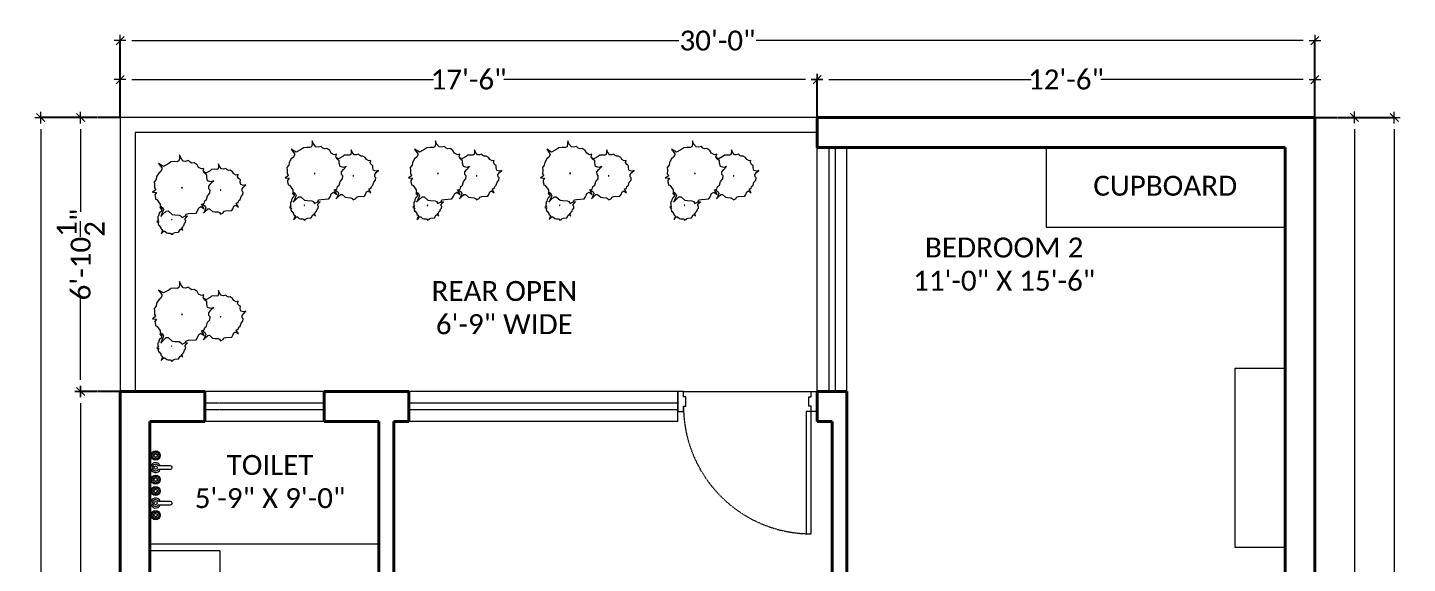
# Model space of a CAD drawing. Extents: x -454308 to 890911, y -14103 to 1343694.
# Drawn here: x 205340.2 to 205756, y 660785.9 to 660947.3 of the extents above; entities that cross this region are included whole.
import ezdxf

# ---------------------------------------------------------------- set-up
doc = ezdxf.new("R2010")
doc.units = 0
doc.header["$MEASUREMENT"] = 0
doc.header["$PDMODE"] = 32
for name, pattern in [('0', [0]), ('DOT2', [3.175, 0, -3.175]), ('HIDDEN', [9.525, 6.35, -3.175])]:
    doc.linetypes.add(name, pattern=pattern)
for name, color, linetype, lineweight in [('AR- Dim', 159, 'Continuous', 9), ('AR-DOOR', 45, 'Continuous', 9), ('AR-FUR', 11, 'Continuous', 9), ('AR-Furn', 30, 'Continuous', 9), ('AR-GLASS', 4, 'Continuous', 13), ('AR-Plants', 72, '0', 9), ('AR-TEXT', 163, 'Continuous', 9), ('AR-WALL', 1, 'Continuous', 40), ('AR-Wall 2', 13, 'Continuous', 15), ('AR-WINDOW', 5, 'Continuous', 13), ('fixture', 150, 'Continuous', 15), ('FLOOR LINE', 142, '0', 5)]:
    doc.layers.add(name, color=color, linetype=linetype, lineweight=lineweight)
doc.styles.add('AA_06.0', font='CANDARA.TTF', dxfattribs={"height": 6})
doc.dimstyles.new('AA_06.0', dxfattribs={"dimtxt": 6, "dimasz": 3.5, "dimexe": 0.18, "dimexo": 0.0625, "dimgap": 0.09, "dimtad": 0, "dimzin": 1, "dimdsep": 46, "dimlunit": 4, "dimtxsty": 'AA_06.0', "dimblk": 'DIM ARROW', "dimcen": 0.09, "dimclrd": 4, "dimclre": 256, "dimadec": 0, "dimazin": 0, "dimtfac": 1, "dimtofl": 0, "dimtmove": 0, "dimatfit": 3, "dimfxl": 1, "dimtolj": 1, "dimtzin": 0, "dimlwd": -1, "dimarcsym": 0})

# ---------------------------------------------------------------- blocks, each defined once
blk = doc.blocks.new('door 42')
at = {"lineweight": 15, "ltscale": 0.1}
blk.add_lwpolyline([(-0.75, 3), (0.75, 3), (0.75, 39.85), (-0.75, 39.85)], close=True, dxfattribs=at)
at = {"lineweight": 20, "ltscale": 0.1}
for points in [[(-2.5, 3), (-0.75, 3), (-0.75, 1.38), (0, 1.38), (0, -1.38), (-0.75, -1.38), (-0.75, -3), (-2.5, -3), (-2.5, 3)], [(39.5, 3), (37.75, 3), (37.75, 1.38), (37, 1.38), (37, -1.38), (37.75, -1.38), (37.75, -3), (39.5, -3), (39.5, 3)]]:
    blk.add_lwpolyline(points, dxfattribs=at)
at = {"linetype": 'HIDDEN', "ltscale": 0.002}
blk.add_arc((-0.75, 1.38), 38.5, 0, 87.7671, dxfattribs=at)
blk = doc.blocks.new('Faucet - Bathroom top')
for p, q in [((-4.11, 0.12), (-4.38, 0.12)), ((-3.75, 0.48), (-3.75, 0.75)), ((-3.5, 0.48), (-3.5, 0.75)), ((-3.15, 0.12), (-2.88, 0.12)), ((3.14, 0.12), (2.88, 0.12)), ((3.5, 0.48), (3.5, 0.75)), ((3.75, 0.48), (3.75, 0.75)), ((4.1, 0.12), (4.38, 0.12)), ((-4.1, -0.12), (-4.38, -0.12)), ((-3.75, -0.48), (-3.75, -0.75)), ((-3.5, -0.48), (-3.5, -0.75)), ((-3.14, -0.12), (-2.88, -0.12)), ((-0.5, -0.86), (-0.5, -4.5)), ((0.5, -4.5), (0.5, -0.86)), ((3.15, -0.12), (2.88, -0.12)), ((3.5, -0.48), (3.5, -0.75)), ((3.75, -0.48), (3.75, -0.75)), ((4.11, -0.12), (4.38, -0.12))]:
    blk.add_line(p, q)
for centre, radius in [((-3.62, 0), 1.38), ((-4.62, 0), 0.28), ((-3.62, 0), 0.5), ((-3.62, 1), 0.28), ((-2.62, 0), 0.28), ((0, 0), 0.5), ((3.62, 0), 1.38), ((2.62, 0), 0.28), ((3.62, 0), 0.5), ((3.62, 1), 0.28), ((4.62, 0), 0.28), ((-3.62, -1), 0.28), ((3.62, -1), 0.28)]:
    blk.add_circle(centre, radius)
for centre, radius, start, end in [((-3.62, 0), 1, 105.2407, 164.2093), ((-3.62, 0), 1, 16.4413, 74.0789), ((0, 0), 1.5, 289.6514, 250.3603), ((0, 0), 1, 300.3431, 239.7554), ((3.62, 0), 1, 106.12, 164.0884), ((3.62, 0), 1, 16.2342, 73.9047), ((-3.62, 0), 1, 196.2342, 253.9047), ((-3.62, 0), 1, 286.12, 344.0884), ((3.62, 0), 1, 196.4413, 254.0789), ((3.62, 0), 1, 285.2407, 344.2093), ((0, -4.5), 0.5, 180, 0)]:
    blk.add_arc(centre, radius, start, end)
blk = doc.blocks.new('flower 1')
for points in [[(6592.86, -5011.22), (6592.49, -5011.21), (6592.06, -5010.63), (6591.58, -5010.42), (6590.77, -5010.72), (6589.95, -5011.11), (6590.52, -5010.59), (6591.25, -5009.81), (6591.27, -5009.31), (6590.41, -5008.38), (6590.35, -5007.73), (6590.28, -5006.68), (6590.09, -5006.32), (6589.66, -5005.98), (6590.05, -5005.17), (6590.5, -5005.01), (6590.61, -5004.41), (6590.74, -5002.59), (6591.27, -5002.27), (6592.04, -5001.94), (6592.37, -5001.42), (6591.76, -5000.62), (6592.92, -5001.24), (6593.1, -5000.65), (6593.69, -5000.5), (6594.03, -5000.05), (6594.94, -4999.8), (6595.54, -4999.25), (6596.28, -4999.18), (6596.6, -4999.48), (6597.25, -4999.51), (6597.86, -4999.02), (6598.5, -4998.34), (6598.3, -4999.03), (6598.53, -4999.83), (6599.31, -5000.03), (6599.92, -5000.02), (6600.34, -5000.54), (6600.91, -5000.89), (6601.53, -5000.71), (6601.38, -5001.27), (6601.76, -5001.99), (6602.4, -5002.35), (6602.85, -5003.07), (6602.77, -5003.63), (6603, -5004.03), (6603.4, -5004.4), (6603.17, -5005.13), (6603.25, -5005.67), (6604.03, -5006.29), (6604.75, -5006.56), (6603.97, -5006.59), (6603.31, -5006.73), (6603.1, -5007.12), (6603.15, -5007.86), (6603.07, -5008.67), (6602.7, -5009.14), (6602.01, -5010.43), (6602.43, -5011.13)], [(6591.33, -5023.32), (6591.23, -5023.51), (6591.66, -5024.24), (6590.99, -5023.76), (6590.82, -5023.74), (6590.46, -5023.92), (6590.21, -5024.24), (6589.68, -5024.55), (6589.25, -5024.61), (6588.89, -5024.9), (6588.51, -5024.84), (6587.97, -5024.88), (6587.75, -5024.71), (6587.61, -5024.76), (6587.35, -5025.18), (6587.28, -5024.56), (6586.95, -5024.8), (6586.74, -5024.78), (6586.4, -5024.69), (6586.28, -5024.72), (6586.25, -5024.51), (6585.55, -5024), (6585.27, -5023.99), (6585, -5023.63), (6584.71, -5023.5), (6584.2, -5023.68), (6583.69, -5023.93), (6584.04, -5023.61), (6584.5, -5023.12), (6584.51, -5022.8), (6583.98, -5022.22), (6583.93, -5021.82), (6583.9, -5021.16), (6583.78, -5020.94), (6583.51, -5020.72), (6583.75, -5020.22), (6584.03, -5020.12), (6584.1, -5019.74), (6584.18, -5018.61), (6584.51, -5018.41), (6584.99, -5018.2), (6585.2, -5017.88), (6584.82, -5017.38), (6585.54, -5017.76), (6585.65, -5017.39), (6586.02, -5017.3), (6586.24, -5017.02), (6586.81, -5016.86), (6587.18, -5016.52), (6587.64, -5016.47), (6587.84, -5016.66), (6588.25, -5016.68), (6588.63, -5016.37), (6589.03, -5015.95), (6588.91, -5016.38), (6589.01, -5016.76)]]:
    blk.add_lwpolyline(points)
for points in [[(6591.22, -5010.91), (6592.66, -5011.68), (6592.88, -5010.94), (6593.62, -5010.75), (6594.05, -5010.2), (6595.19, -5009.88), (6595.94, -5009.19), (6596.86, -5009.11), (6597.26, -5009.48), (6598.07, -5009.51), (6598.83, -5008.91), (6599.64, -5008.05), (6599.39, -5008.92), (6599.67, -5009.91), (6600.65, -5010.17), (6601.41, -5010.16), (6601.94, -5010.8), (6602.65, -5011.25), (6603.42, -5011.02), (6603.23, -5011.72), (6603.71, -5012.61), (6604.51, -5013.07), (6605.07, -5013.96), (6604.97, -5014.67), (6605.26, -5015.17), (6605.76, -5015.63), (6605.47, -5016.54), (6605.58, -5017.22), (6606.55, -5017.99), (6607.45, -5018.33), (6606.48, -5018.36), (6605.65, -5018.54), (6605.39, -5019.03), (6605.45, -5019.96), (6605.35, -5020.97), (6604.89, -5021.56), (6604.03, -5023.17), (6604.9, -5024.65), (6603.55, -5023.68), (6603.21, -5023.65), (6602.5, -5024), (6602, -5024.63), (6600.94, -5025.26), (6600.07, -5025.39), (6599.35, -5025.95), (6598.61, -5025.84), (6597.51, -5025.91), (6597.07, -5025.58), (6596.79, -5025.68), (6596.28, -5026.52), (6596.13, -5025.28), (6595.48, -5025.77), (6595.05, -5025.73), (6594.38, -5025.54), (6594.14, -5025.6), (6594.07, -5025.17), (6592.68, -5024.16), (6592.12, -5024.15), (6591.58, -5023.42), (6590.99, -5023.15), (6589.98, -5023.53), (6588.95, -5024.02), (6589.66, -5023.37), (6590.57, -5022.4), (6590.6, -5021.77), (6589.53, -5020.61), (6589.44, -5019.8), (6589.37, -5018.48), (6589.13, -5018.03), (6588.59, -5017.6), (6589.07, -5016.59), (6589.64, -5016.39), (6589.78, -5015.64), (6589.94, -5013.37), (6590.6, -5012.97), (6591.56, -5012.55), (6591.97, -5011.91)], [(6596.81, -5005.89), (6597.02, -5005.91), (6596.84, -5006.1)], [(6597.52, -5017.5), (6597.78, -5017.52), (6597.56, -5017.76)], [(6587.97, -5020.67), (6588.1, -5020.68), (6587.99, -5020.8)]]:
    blk.add_lwpolyline(points, close=True)
blk = doc.blocks.new('DIM ARROW')
at = {"color": 3, "ltscale": 0.1}
for p, q in [((-0.5, 0), (0.5, 0)), ((-0.35, -0.35), (0.35, 0.35)), ((0, 0.5), (0, -0.5))]:
    blk.add_line(p, q, dxfattribs=at)
blk = doc.blocks.new('*D529')
at = {"layer": 'AR- Dim', "linetype": 'DOT2', "lineweight": -2, "ltscale": 0.00125}
for p, q in [((205368.03, 660837.69), (205356.01, 660837.69)), ((205368.03, 660140.19), (205356.01, 660140.19))]:
    blk.add_line(p, q, dxfattribs=at)
at = {"layer": 'AR- Dim', "color": 4, "ltscale": 0.00125}
for p, q in [((205356.19, 660834.19), (205356.19, 660501.49)), ((205356.19, 660143.69), (205356.19, 660476.39))]:
    blk.add_line(p, q, dxfattribs=at)
at = {"layer": 'DEFPOINTS', "color": 0, "lineweight": 30, "ltscale": 0.00125}
for p in [(205356.19, 660837.69), (205368.09, 660837.69), (205368.09, 660140.19)]:
    blk.add_point(p, dxfattribs=at)
at = {"layer": 'AR- Dim', "color": 4, "ltscale": 0.00125, "xscale": 3.5, "yscale": 3.5, "zscale": 3.5}
for p, rotation in [((205356.19, 660837.69), 90), ((205356.19, 660140.19), 270)]:
    blk.add_blockref('DIM ARROW', p, dxfattribs=dict(at, rotation=rotation))
at = {"layer": 'AR- Dim', "color": 0, "ltscale": 0.00125, "insert": (205356.19, 660488.94), "char_height": 6, "attachment_point": 5, "rotation": 90, "style": 'AA_06.0'}
blk.add_mtext('\\A1;58\'-1{\\H1.000000x;\\S1/2;}"', dxfattribs=at)
blk = doc.blocks.new('*D530')
at = {"layer": 'AR- Dim', "linetype": 'DOT2', "lineweight": -2, "ltscale": 0.00125}
for p, q in [((205368.03, 660920.19), (205356.01, 660920.19)), ((205368.03, 660837.69), (205356.01, 660837.69))]:
    blk.add_line(p, q, dxfattribs=at)
at = {"layer": 'AR- Dim', "color": 4, "ltscale": 0.00125}
for p, q in [((205356.19, 660916.69), (205356.19, 660891.77)), ((205356.19, 660841.19), (205356.19, 660866.1))]:
    blk.add_line(p, q, dxfattribs=at)
at = {"layer": 'DEFPOINTS', "color": 0, "lineweight": 30, "ltscale": 0.00125}
for p in [(205356.19, 660920.19), (205368.09, 660920.19), (205368.09, 660837.69)]:
    blk.add_point(p, dxfattribs=at)
at = {"layer": 'AR- Dim', "color": 4, "ltscale": 0.00125, "xscale": 3.5, "yscale": 3.5, "zscale": 3.5}
for p, rotation in [((205356.19, 660920.19), 90), ((205356.19, 660837.69), 270)]:
    blk.add_blockref('DIM ARROW', p, dxfattribs=dict(at, rotation=rotation))
at = {"layer": 'AR- Dim', "color": 0, "ltscale": 0.00125, "insert": (205356.19, 660878.94), "char_height": 6, "attachment_point": 5, "rotation": 90, "style": 'AA_06.0'}
blk.add_mtext('\\A1;6\'-10{\\H1.000000x;\\S1/2;}"', dxfattribs=at)
blk = doc.blocks.new('*D531')
at = {"layer": 'AR- Dim', "linetype": 'DOT2', "lineweight": -2, "ltscale": 0.00125}
for p, q in [((205356.13, 660920.19), (205343.98, 660920.19)), ((205356.13, 660020.19), (205343.98, 660020.19))]:
    blk.add_line(p, q, dxfattribs=at)
at = {"layer": 'AR- Dim', "color": 4, "ltscale": 0.00125}
for p, q in [((205344.16, 660916.69), (205344.16, 660481.43)), ((205344.16, 660023.69), (205344.16, 660458.94))]:
    blk.add_line(p, q, dxfattribs=at)
at = {"layer": 'DEFPOINTS', "color": 0, "lineweight": 30, "ltscale": 0.00125}
for p in [(205356.19, 660920.19), (205344.16, 660020.19), (205356.19, 660020.19)]:
    blk.add_point(p, dxfattribs=at)
at = {"layer": 'AR- Dim', "color": 4, "ltscale": 0.00125, "xscale": 3.5, "yscale": 3.5, "zscale": 3.5}
for p, rotation in [((205344.16, 660920.19), 90), ((205344.16, 660020.19), 270)]:
    blk.add_blockref('DIM ARROW', p, dxfattribs=dict(at, rotation=rotation))
at = {"layer": 'AR- Dim', "color": 0, "ltscale": 0.00125, "insert": (205344.16, 660470.19), "char_height": 6, "attachment_point": 5, "rotation": 90, "style": 'AA_06.0'}
blk.add_mtext('\\A1;75\'-0"', dxfattribs=at)
blk = doc.blocks.new('*D532')
at = {"layer": 'AR- Dim', "linetype": 'DOT2', "lineweight": -2, "ltscale": 0.00125}
for p, q in [((205368.09, 660920.25), (205368.09, 660931.81)), ((205578.09, 660920.25), (205578.09, 660931.81))]:
    blk.add_line(p, q, dxfattribs=at)
at = {"layer": 'AR- Dim', "color": 4, "ltscale": 0.00125}
for p, q in [((205371.59, 660931.63), (205462.5, 660931.63)), ((205574.59, 660931.63), (205483.68, 660931.63))]:
    blk.add_line(p, q, dxfattribs=at)
at = {"layer": 'DEFPOINTS', "color": 0, "lineweight": 30, "ltscale": 0.00125}
for p in [(205578.09, 660931.63), (205368.09, 660920.19), (205578.09, 660920.19)]:
    blk.add_point(p, dxfattribs=at)
at = {"layer": 'AR- Dim', "color": 4, "ltscale": 0.00125, "xscale": 3.5, "yscale": 3.5, "zscale": 3.5, "rotation": 180}
blk.add_blockref('DIM ARROW', (205368.09, 660931.63), dxfattribs=at)
at = {"layer": 'AR- Dim', "color": 4, "ltscale": 0.00125, "xscale": 3.5, "yscale": 3.5, "zscale": 3.5}
blk.add_blockref('DIM ARROW', (205578.09, 660931.63), dxfattribs=at)
at = {"layer": 'AR- Dim', "color": 0, "ltscale": 0.00125, "insert": (205473.09, 660931.63), "char_height": 6, "attachment_point": 5, "style": 'AA_06.0'}
blk.add_mtext('\\A1;17\'-6"', dxfattribs=at)
blk = doc.blocks.new('*D533')
at = {"layer": 'AR- Dim', "linetype": 'DOT2', "lineweight": -2, "ltscale": 0.00125}
for p, q in [((205578.09, 660920.25), (205578.09, 660931.81)), ((205728.09, 660920.25), (205728.09, 660931.81))]:
    blk.add_line(p, q, dxfattribs=at)
at = {"layer": 'AR- Dim', "color": 4, "ltscale": 0.00125}
for p, q in [((205581.59, 660931.63), (205642.55, 660931.63)), ((205724.59, 660931.63), (205663.63, 660931.63))]:
    blk.add_line(p, q, dxfattribs=at)
at = {"layer": 'DEFPOINTS', "color": 0, "lineweight": 30, "ltscale": 0.00125}
for p in [(205728.09, 660931.63), (205578.09, 660920.19), (205728.09, 660920.19)]:
    blk.add_point(p, dxfattribs=at)
at = {"layer": 'AR- Dim', "color": 4, "ltscale": 0.00125, "xscale": 3.5, "yscale": 3.5, "zscale": 3.5, "rotation": 180}
blk.add_blockref('DIM ARROW', (205578.09, 660931.63), dxfattribs=at)
at = {"layer": 'AR- Dim', "color": 4, "ltscale": 0.00125, "xscale": 3.5, "yscale": 3.5, "zscale": 3.5}
blk.add_blockref('DIM ARROW', (205728.09, 660931.63), dxfattribs=at)
at = {"layer": 'AR- Dim', "color": 0, "ltscale": 0.00125, "insert": (205653.09, 660931.63), "char_height": 6, "attachment_point": 5, "style": 'AA_06.0'}
blk.add_mtext('\\A1;12\'-6"', dxfattribs=at)
blk = doc.blocks.new('*D534')
at = {"layer": 'AR- Dim', "linetype": 'DOT2', "lineweight": -2, "ltscale": 0.00125}
for p, q in [((205368.09, 660931.69), (205368.09, 660943.54)), ((205728.09, 660931.69), (205728.09, 660943.54))]:
    blk.add_line(p, q, dxfattribs=at)
at = {"layer": 'AR- Dim', "color": 4, "ltscale": 0.00125}
for p, q in [((205371.59, 660943.36), (205536.48, 660943.36)), ((205724.59, 660943.36), (205559.7, 660943.36))]:
    blk.add_line(p, q, dxfattribs=at)
at = {"layer": 'DEFPOINTS', "color": 0, "lineweight": 30, "ltscale": 0.00125}
for p in [(205728.09, 660943.36), (205368.09, 660931.63), (205728.09, 660931.63)]:
    blk.add_point(p, dxfattribs=at)
at = {"layer": 'AR- Dim', "color": 4, "ltscale": 0.00125, "xscale": 3.5, "yscale": 3.5, "zscale": 3.5, "rotation": 180}
blk.add_blockref('DIM ARROW', (205368.09, 660943.36), dxfattribs=at)
at = {"layer": 'AR- Dim', "color": 4, "ltscale": 0.00125, "xscale": 3.5, "yscale": 3.5, "zscale": 3.5}
blk.add_blockref('DIM ARROW', (205728.09, 660943.36), dxfattribs=at)
at = {"layer": 'AR- Dim', "color": 0, "ltscale": 0.00125, "insert": (205548.09, 660943.36), "char_height": 6, "attachment_point": 5, "style": 'AA_06.0'}
blk.add_mtext('\\A1;30\'-0"', dxfattribs=at)
blk = doc.blocks.new('*D536')
at = {"layer": 'AR- Dim', "linetype": 'DOT2', "lineweight": -2, "ltscale": 0.00125}
for p, q in [((205728.15, 660920.25), (205740.17, 660920.25)), ((205728.15, 660281.19), (205740.17, 660281.19))]:
    blk.add_line(p, q, dxfattribs=at)
at = {"layer": 'AR- Dim', "color": 4, "ltscale": 0.00125}
for p, q in [((205739.99, 660916.75), (205739.99, 660611.61)), ((205739.99, 660284.69), (205739.99, 660589.82))]:
    blk.add_line(p, q, dxfattribs=at)
at = {"layer": 'DEFPOINTS', "color": 0, "lineweight": 30, "ltscale": 0.00125}
for p in [(205728.09, 660920.25), (205739.99, 660920.25), (205728.09, 660281.19)]:
    blk.add_point(p, dxfattribs=at)
at = {"layer": 'AR- Dim', "color": 4, "ltscale": 0.00125, "xscale": 3.5, "yscale": 3.5, "zscale": 3.5}
for p, rotation in [((205739.99, 660920.25), 90), ((205739.99, 660281.19), 270)]:
    blk.add_blockref('DIM ARROW', p, dxfattribs=dict(at, rotation=rotation))
at = {"layer": 'AR- Dim', "color": 0, "ltscale": 0.00125, "insert": (205739.99, 660600.72), "char_height": 6, "attachment_point": 5, "rotation": 90, "style": 'AA_06.0'}
blk.add_mtext('\\A1;53\'-3"', dxfattribs=at)
blk = doc.blocks.new('*D537')
at = {"layer": 'AR- Dim', "linetype": 'DOT2', "lineweight": -2, "ltscale": 0.00125}
for p, q in [((205740.05, 660920.19), (205752.2, 660920.19)), ((205740.05, 660020.19), (205752.2, 660020.19))]:
    blk.add_line(p, q, dxfattribs=at)
at = {"layer": 'AR- Dim', "color": 4, "ltscale": 0.00125}
for p, q in [((205752.02, 660916.69), (205752.02, 660481.43)), ((205752.02, 660023.69), (205752.02, 660458.94))]:
    blk.add_line(p, q, dxfattribs=at)
at = {"layer": 'DEFPOINTS', "color": 0, "lineweight": 30, "ltscale": 0.00125}
for p in [(205739.99, 660920.19), (205739.99, 660020.19), (205752.02, 660020.19)]:
    blk.add_point(p, dxfattribs=at)
at = {"layer": 'AR- Dim', "color": 4, "ltscale": 0.00125, "xscale": 3.5, "yscale": 3.5, "zscale": 3.5}
for p, rotation in [((205752.02, 660920.19), 90), ((205752.02, 660020.19), 270)]:
    blk.add_blockref('DIM ARROW', p, dxfattribs=dict(at, rotation=rotation))
at = {"layer": 'AR- Dim', "color": 0, "ltscale": 0.00125, "insert": (205752.02, 660470.19), "char_height": 6, "attachment_point": 5, "rotation": 90, "style": 'AA_06.0'}
blk.add_mtext('\\A1;75\'-0"', dxfattribs=at)

msp = doc.modelspace()

# ---------------------------------------------------------------- linework, layer by layer
at = {"layer": 'AR-FUR'}
msp.add_lwpolyline([(205704.09, 660790.706), (205704.09, 660844.706), (205719.09, 660844.706), (205719.09, 660790.706)], close=True, dxfattribs=at)
at = {"layer": 'AR-Furn', "ltscale": 0.1}
for p, q in [((205647.09, 660911.187), (205647.09, 660887.187)), ((205647.09, 660887.187), (205719.09, 660887.187))]:
    msp.add_line(p, q, dxfattribs=at)
at = {"layer": 'AR-GLASS', "ltscale": 0.1}
for p, q in [((205581.59, 660911.187), (205581.59, 660837.687)), ((205583.59, 660911.187), (205583.59, 660837.687)), ((205536.09, 660834.187), (205455.09, 660834.187)), ((205536.09, 660832.187), (205455.09, 660832.187))]:
    msp.add_line(p, q, dxfattribs=at)
at = {"layer": 'AR-GLASS', "linetype": 'HIDDEN', "ltscale": 0.00125}
for p, q in [((205429.59, 660834.187), (205393.59, 660834.187)), ((205429.59, 660832.187), (205393.59, 660832.187))]:
    msp.add_line(p, q, dxfattribs=at)
at = {"layer": 'AR-WALL', "ltscale": 3}
for p, q in [((205578.09, 660920.187), (205728.09, 660920.187)), ((205578.09, 660920.187), (205578.09, 660911.187)), ((205728.09, 660920.187), (205728.09, 660281.187)), ((205587.09, 660911.187), (205578.09, 660911.187)), ((205587.09, 660911.187), (205719.09, 660911.187)), ((205719.09, 660911.187), (205719.09, 660725.187)), ((205368.09, 660140.187), (205368.09, 660837.687)), ((205578.09, 660828.687), (205578.09, 660837.687)), ((205578.09, 660837.687), (205587.09, 660837.687)), ((205587.09, 660725.187), (205587.09, 660837.687)), ((205578.09, 660828.687), (205582.59, 660828.687)), ((205582.59, 660669.687), (205582.59, 660828.687))]:
    msp.add_line(p, q, dxfattribs=at)
at = {"layer": 'AR-WALL', "ltscale": 0.1}
for p, q in [((205393.59, 660837.687), (205368.09, 660837.687)), ((205393.59, 660828.687), (205393.59, 660837.687)), ((205455.09, 660837.687), (205429.59, 660837.687)), ((205429.59, 660828.687), (205429.59, 660837.687)), ((205455.09, 660837.687), (205455.09, 660828.687)), ((205393.59, 660828.687), (205377.09, 660828.687)), ((205377.09, 660828.687), (205377.09, 660720.687)), ((205446.09, 660828.687), (205429.59, 660828.687)), ((205446.09, 660828.687), (205446.09, 660720.687)), ((205455.09, 660828.687), (205450.59, 660828.687)), ((205450.59, 660828.687), (205450.59, 660690.687))]:
    msp.add_line(p, q, dxfattribs=at)
at = {"layer": 'AR-Wall 2', "ltscale": 0.1}
for p, q in [((205578.09, 660920.187), (205368.09, 660920.187)), ((205368.09, 660920.187), (205368.09, 660837.687)), ((205578.09, 660915.687), (205372.59, 660915.687)), ((205372.59, 660915.687), (205372.59, 660837.687))]:
    msp.add_line(p, q, dxfattribs=at)
at = {"layer": 'AR-WINDOW', "ltscale": 0.1}
for p, q in [((205578.09, 660837.687), (205578.09, 660911.187)), ((205587.09, 660837.687), (205587.09, 660911.187)), ((205429.59, 660837.687), (205393.59, 660837.687)), ((205536.09, 660837.687), (205455.09, 660837.687)), ((205536.09, 660828.687), (205536.09, 660837.687)), ((205429.59, 660828.687), (205393.59, 660828.687)), ((205536.09, 660828.687), (205455.09, 660828.687))]:
    msp.add_line(p, q, dxfattribs=at)
at = {"layer": 'fixture', "ltscale": 0.1}
for p, q in [((205446.09, 660791.687), (205377.09, 660791.687)), ((205398.09, 660789.687), (205377.09, 660789.687)), ((205398.09, 660789.687), (205398.09, 660756.687))]:
    msp.add_line(p, q, dxfattribs=at)
at = {"layer": 'FLOOR LINE', "ltscale": 0.1}
msp.add_line((205537.84, 660837.687), (205576.34, 660837.687), dxfattribs=at)

# ---------------------------------------------------------------- block references
at = {"layer": 'AR-DOOR', "rotation": 180}
msp.add_blockref('door 42', (205575.59, 660834.687), dxfattribs=at)
at = {"layer": 'AR-Plants', "color": 2, "xscale": -1, "rotation": 270}
for p in [(210444.304, 654305.767), (210481.459, 654305.767), (210521.284, 654305.767), (210558.874, 654305.767), (210404.344, 654301.477), (210404.344, 654263.335)]:
    msp.add_blockref('flower 1', p, dxfattribs=at)
at = {"layer": 'fixture', "ltscale": 0.1, "rotation": 90}
for p in [(205378.785, 660814.773), (205378.785, 660804.069)]:
    msp.add_blockref('Faucet - Bathroom top', p, dxfattribs=at)

# ---------------------------------------------------------------- texts
at = {"layer": 'AR-TEXT', "char_height": 6, "width": 97.77399, "attachment_point": 2, "style": 'AA_06.0'}
for s, insert in [('\\A1;CUPBOARD', (205683, 660902.663)), ('BEDROOM 2\\P11\'-0" X 15\'-6"', (205634.464, 660884.05)), ('\\A1;REAR OPEN\\P6\'-9" WIDE', (205483.858, 660870.958)), ('TOILET\\P5\'-9" X 9\'-0"', (205413.283, 660818.563))]:
    msp.add_mtext(s, dxfattribs=dict(at, insert=insert))

# ---------------------------------------------------------------- dimensions: what is measured, and where the dimension line sits
at = {"layer": 'AR- Dim', "ltscale": 0.00125}
for base, p1, p2, picture, middle in [((205728.09, 660943.356), (205368.09, 660931.626), (205728.09, 660931.626), '*D534', (205548.09, 660943.356)), ((205578.09, 660931.626), (205368.09, 660920.187), (205578.09, 660920.187), '*D532', (205473.09, 660931.626)), ((205728.09, 660931.626), (205578.09, 660920.187), (205728.09, 660920.187), '*D533', (205653.09, 660931.626))]:
    dim = msp.add_linear_dim(base=base, p1=p1, p2=p2, dimstyle='AA_06.0', dxfattribs=at)
    dim.commit()
    dim.dimension.update_dxf_attribs({"geometry": picture, "text_midpoint": middle})
for base, p1, p2, picture, middle in [((205344.155, 660020.187), (205356.19, 660920.187), (205356.19, 660020.187), '*D531', (205344.155, 660470.187)), ((205356.19, 660920.187), (205368.09, 660837.687), (205368.09, 660920.187), '*D530', (205356.19, 660878.937)), ((205739.99, 660920.249), (205728.09, 660281.187), (205728.09, 660920.249), '*D536', (205739.99, 660600.718)), ((205752.025, 660020.187), (205739.99, 660920.187), (205739.99, 660020.187), '*D537', (205752.025, 660470.187)), ((205356.19, 660837.687), (205368.09, 660140.187), (205368.09, 660837.687), '*D529', (205356.19, 660488.937))]:
    dim = msp.add_linear_dim(base=base, p1=p1, p2=p2, angle=90, dimstyle='AA_06.0', dxfattribs=at)
    dim.commit()
    dim.dimension.update_dxf_attribs({"geometry": picture, "text_midpoint": middle})

doc.saveas('drawing.dxf')
